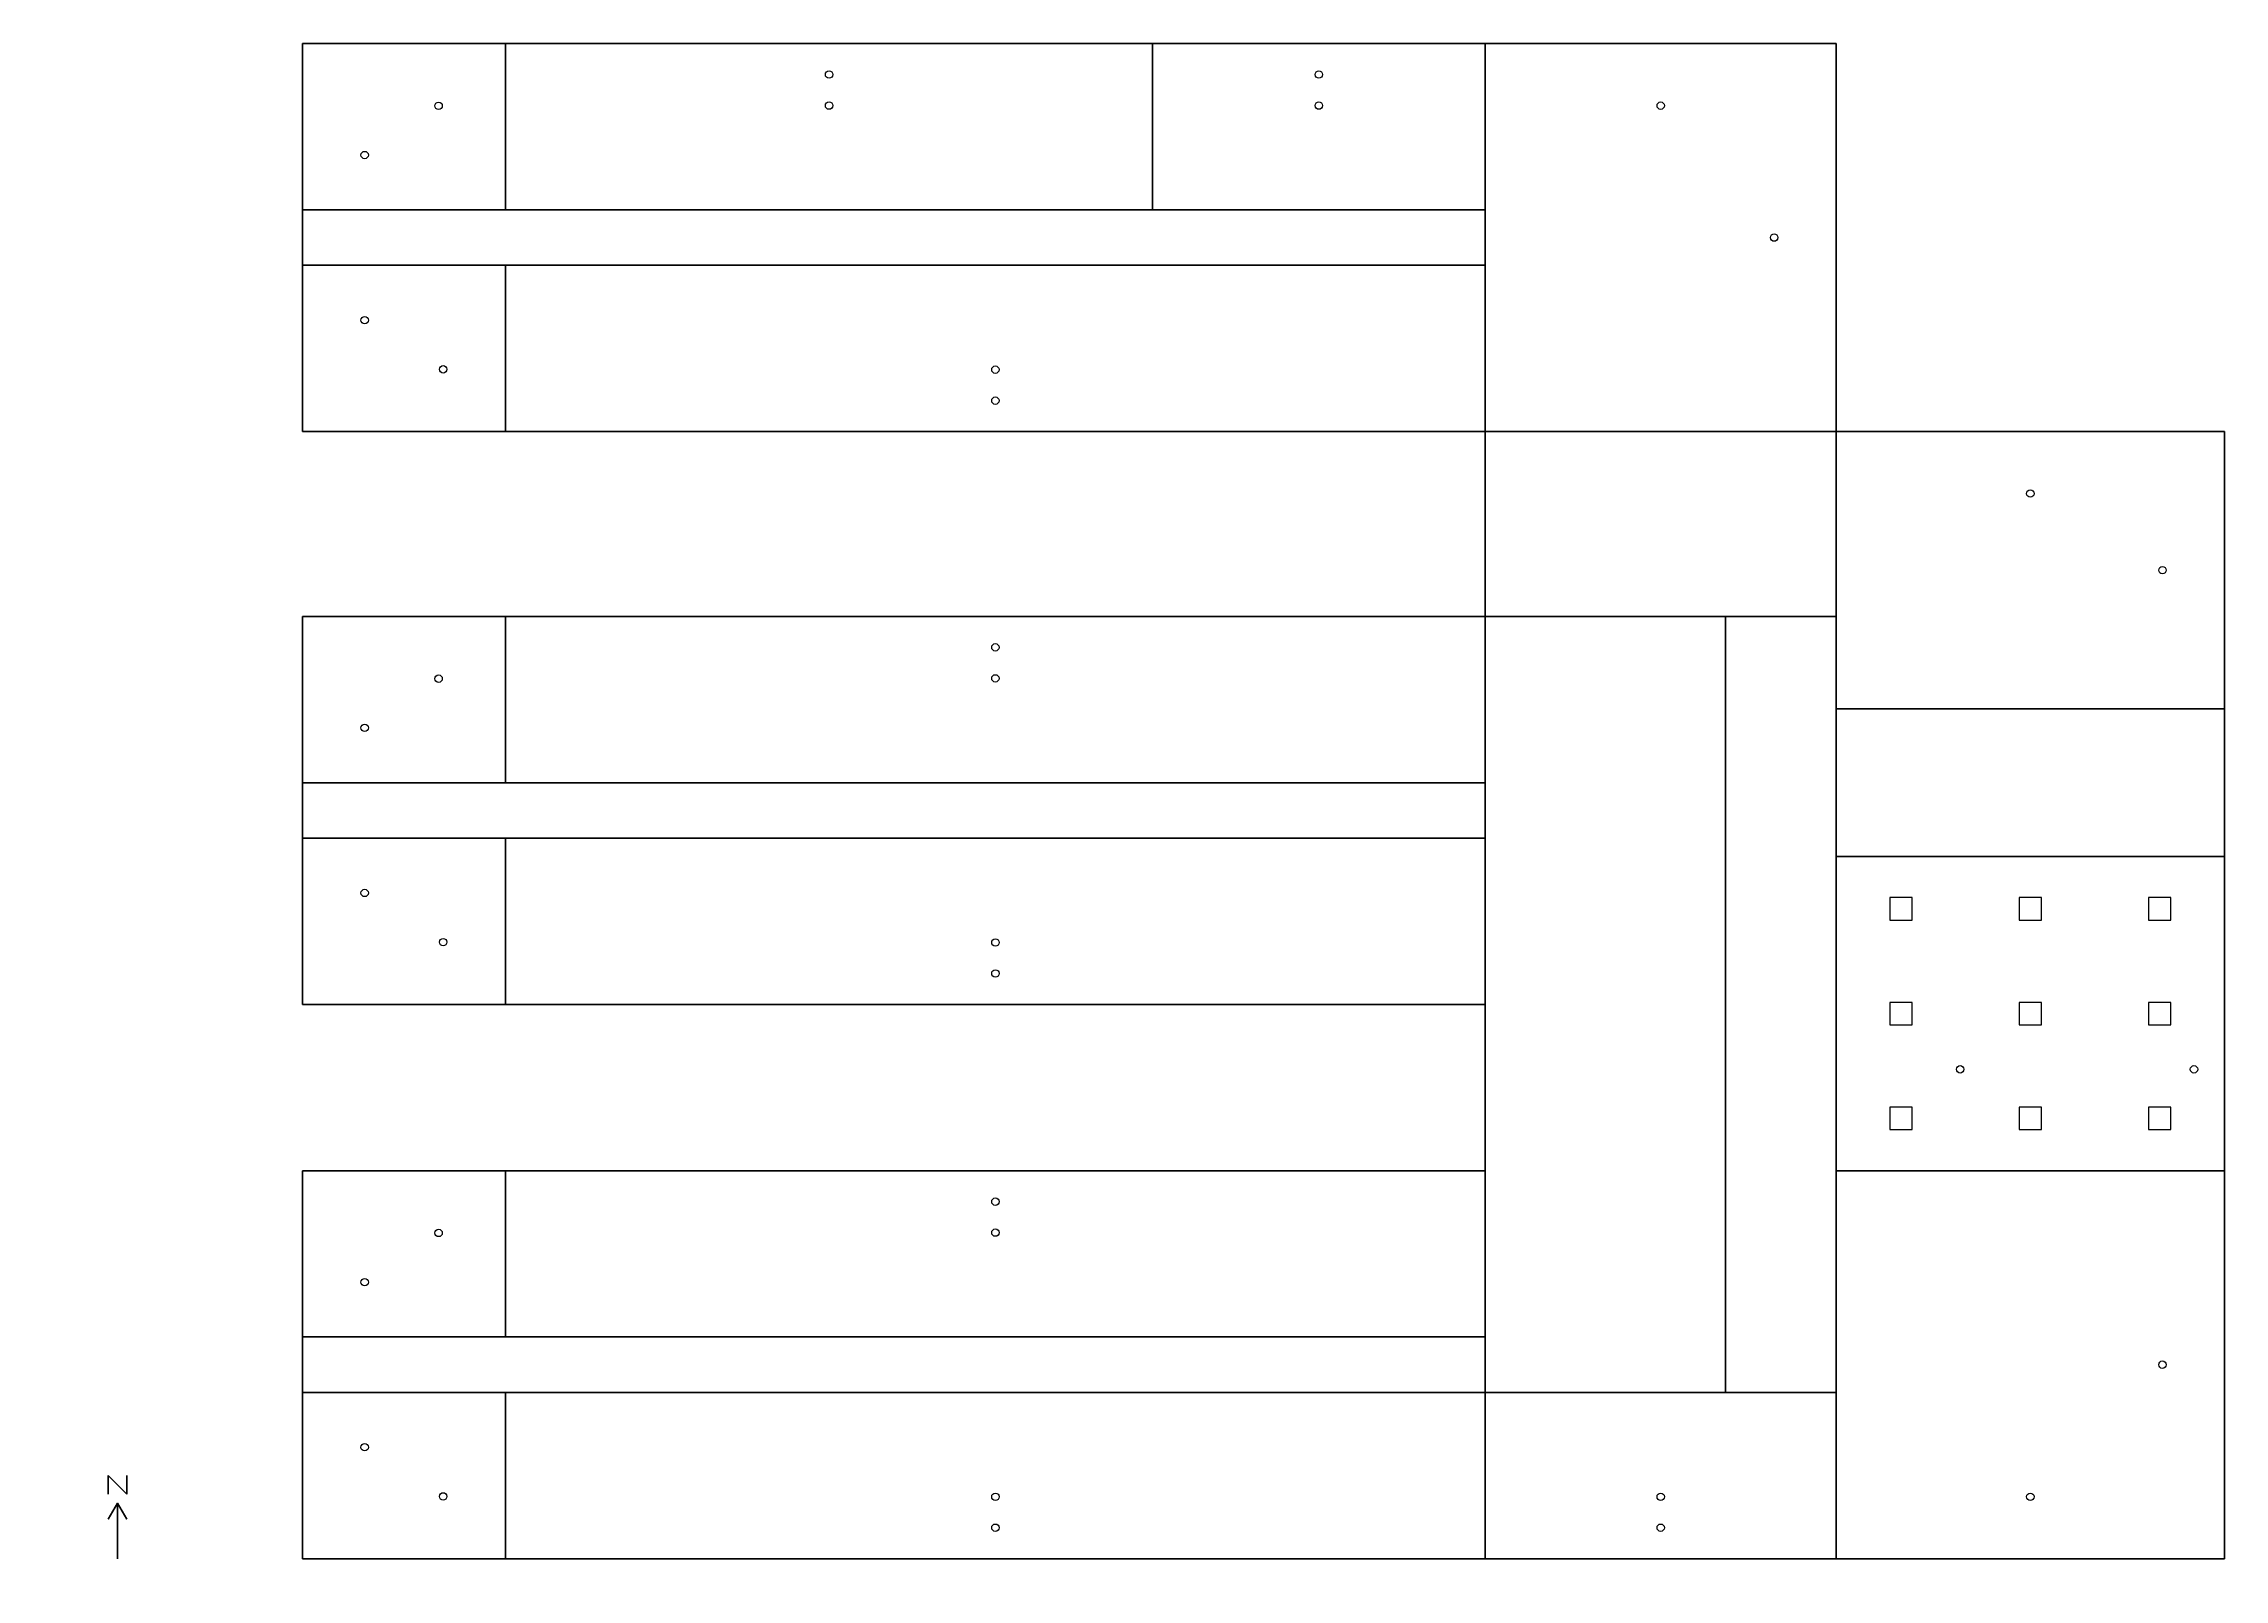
# Model space of a CAD drawing. Header units: metres. Extents: x -78 to 40, y -1 to 82.
import ezdxf

# ---------------------------------------------------------------- set-up
doc = ezdxf.new("R2010")
doc.units = ezdxf.units.M

msp = doc.modelspace()

# ---------------------------------------------------------------- linework, layer by layer
at = {"layer": '1', "color": 3}
for points in [[(-74.5, 4.5, 0.1), (-74.5, 4.5), (-74.5, 3.5), (-74.5, 3.5, 0.1)], [(-74.5, 4.5, 0.1), (-74.5, 4.5), (-73.5, 3.5), (-73.5, 3.5, 0.1)], [(-73.5, 4.5, 0.1), (-73.5, 4.5), (-73.5, 3.5), (-73.5, 3.5, 0.1)], [(-74, 3, 0.1), (-74, 3), (-74.5, 2.13397), (-74.5, 2.13397, 0.1)], [(-74, 3, 0.1), (-74, 3), (-74, 0), (-74, 0, 0.1)], [(-74, 3, 0.1), (-74, 3), (-73.5, 2.13397), (-73.5, 2.13397, 0.1)]]:
    msp.add_3dface(points, dxfattribs=at)
at = {"layer": 'BATH_ZN_1_FLR_1', "color": 43}
for points in [[(19, 61, 4), (19, 61), (0, 61), (0, 61, 4)], [(0, 61, 4), (0, 61), (0, 51), (0, 51, 4)], [(19, 51, 4), (19, 51), (19, 61), (19, 61, 4)], [(0, 51, 4), (0, 51), (13, 51), (13, 51, 4)], [(13, 51, 4), (13, 51), (19, 51), (19, 51, 4)]]:
    msp.add_3dface(points, dxfattribs=at)
at = {"layer": 'BATH_ZN_1_FLR_1', "color": 8}
msp.add_3dface([(0, 61), (19, 61), (19, 51), (0, 51)], dxfattribs=at)
at = {"layer": 'BATH_ZN_1_FLR_1', "color": 15}
msp.add_3dface([(0, 51, 4), (19, 51, 4), (19, 61, 4), (0, 61, 4)], dxfattribs=at)
at = {"layer": 'BATH_ZN_1_FLR_1', "color": 143}
msp.add_3dface([(0, 60.95, 2.51414), (0, 60.95, 1.1), (0, 51.05, 1.1), (0, 51.05, 2.51414)], dxfattribs=at)
at = {"layer": 'CAFETERIA_ZN_1_FLR_1', "color": 10}
msp.add_circle((29.5, 57.6472, 0.762), 0.2, dxfattribs=at)
at = {"layer": 'CAFETERIA_ZN_1_FLR_1', "color": 5}
msp.add_circle((36.6472, 53.5, 0.762), 0.2, dxfattribs=at)
at = {"layer": 'CAFETERIA_ZN_1_FLR_1', "color": 43}
for points in [[(40, 61, 4), (40, 61), (19, 61), (19, 61, 4)], [(19, 61, 4), (19, 61), (19, 51), (19, 51, 4)], [(40, 46, 4), (40, 46), (40, 61), (40, 61, 4)], [(19, 51, 4), (19, 51), (19, 46), (19, 46, 4)], [(19, 46, 4), (19, 46), (40, 46), (40, 46, 4)]]:
    msp.add_3dface(points, dxfattribs=at)
at = {"layer": 'CAFETERIA_ZN_1_FLR_1', "color": 8}
msp.add_3dface([(19, 61), (40, 61), (40, 46), (19, 46)], dxfattribs=at)
at = {"layer": 'CAFETERIA_ZN_1_FLR_1', "color": 15}
msp.add_3dface([(19, 46, 4), (40, 46, 4), (40, 61, 4), (19, 61, 4)], dxfattribs=at)
at = {"layer": 'CAFETERIA_ZN_1_FLR_1', "color": 143}
for points in [[(39.95, 61, 2.50669), (39.95, 61, 1.1), (19.05, 61, 1.1), (19.05, 61, 2.50669)], [(40, 48.4884, 2.50938), (40, 48.4884, 0.9744), (40, 60.95, 0.9744), (40, 60.95, 2.50938)], [(40, 46.05, 2.50938), (40, 46.05, 0.9744), (40, 47.2692, 0.9744), (40, 47.2692, 2.50938)]]:
    msp.add_3dface(points, dxfattribs=at)
at = {"layer": 'CAFETERIA_ZN_1_FLR_1', "color": 45}
msp.add_3dface([(40, 47.45252, 2.1336), (40, 47.45252), (40, 48.36692), (40, 48.36692, 2.1336)], dxfattribs=at)
at = {"layer": 'COMPUTER_CLASS_ZN_1_FLR_1', "color": 10}
msp.add_circle((-9, 80.3236, 0.762), 0.2, dxfattribs=at)
at = {"layer": 'COMPUTER_CLASS_ZN_1_FLR_1', "color": 5}
msp.add_circle((-9, 78.6449, 0.762), 0.2, dxfattribs=at)
at = {"layer": 'COMPUTER_CLASS_ZN_1_FLR_1', "color": 43}
for points in [[(0, 82, 4), (0, 82), (-18, 82), (-18, 82, 4)], [(-18, 82, 4), (-18, 82), (-18, 73), (-18, 73, 4)], [(0, 73, 4), (0, 73), (0, 82), (0, 82, 4)], [(-18, 73, 4), (-18, 73), (0, 73), (0, 73, 4)]]:
    msp.add_3dface(points, dxfattribs=at)
at = {"layer": 'COMPUTER_CLASS_ZN_1_FLR_1', "color": 8}
msp.add_3dface([(-18, 82), (0, 82), (0, 73), (-18, 73)], dxfattribs=at)
at = {"layer": 'COMPUTER_CLASS_ZN_1_FLR_1', "color": 15}
msp.add_3dface([(-18, 73, 4), (0, 73, 4), (0, 82, 4), (-18, 82, 4)], dxfattribs=at)
at = {"layer": 'COMPUTER_CLASS_ZN_1_FLR_1', "color": 143}
for points in [[(-2.4884, 82, 2.5078), (-2.4884, 82, 0.9971), (-17.95, 82, 0.9971), (-17.95, 82, 2.5078)], [(-0.05, 82, 2.5078), (-0.05, 82, 0.9971), (-1.2692, 82, 0.9971), (-1.2692, 82, 2.5078)]]:
    msp.add_3dface(points, dxfattribs=at)
at = {"layer": 'COMPUTER_CLASS_ZN_1_FLR_1', "color": 45}
msp.add_3dface([(-1.50124, 82, 2.1336), (-1.50124, 82), (-2.41564, 82), (-2.41564, 82, 2.1336)], dxfattribs=at)
at = {"layer": 'CORNER_CLASS_1_POD_1_ZN_1_FLR_1', "color": 5}
msp.add_circle((-60.6289, 6.0313, 0.762), 0.2, dxfattribs=at)
at = {"layer": 'CORNER_CLASS_1_POD_1_ZN_1_FLR_1', "color": 10}
msp.add_circle((-56.3802, 3.3711, 0.762), 0.2, dxfattribs=at)
at = {"layer": 'CORNER_CLASS_1_POD_1_ZN_1_FLR_1', "color": 43}
for points in [[(-53, 9, 4), (-53, 9), (-64, 9), (-64, 9, 4)], [(-64, 9, 4), (-64, 9), (-64, 0), (-64, 0, 4)], [(-53, 0, 4), (-53, 0), (-53, 9), (-53, 9, 4)], [(-64, 0, 4), (-64, 0), (-53, 0), (-53, 0, 4)]]:
    msp.add_3dface(points, dxfattribs=at)
at = {"layer": 'CORNER_CLASS_1_POD_1_ZN_1_FLR_1', "color": 8}
msp.add_3dface([(-64, 9), (-53, 9), (-53, 0), (-64, 0)], dxfattribs=at)
at = {"layer": 'CORNER_CLASS_1_POD_1_ZN_1_FLR_1', "color": 15}
msp.add_3dface([(-64, 0, 4), (-53, 0, 4), (-53, 9, 4), (-64, 9, 4)], dxfattribs=at)
at = {"layer": 'CORNER_CLASS_1_POD_1_ZN_1_FLR_1', "color": 143}
for points in [[(-64, 8.95, 2.51572), (-64, 8.95, 1.1), (-64, 0.05, 1.1), (-64, 0.05, 2.51572)], [(-63.95, 0, 2.51284), (-63.95, 0, 0.92207), (-62.7308, 0, 0.92207), (-62.7308, 0, 2.51284)], [(-61.5116, 0, 2.51284), (-61.5116, 0, 0.92207), (-53.05, 0, 0.92207), (-53.05, 0, 2.51284)]]:
    msp.add_3dface(points, dxfattribs=at)
at = {"layer": 'CORNER_CLASS_1_POD_1_ZN_1_FLR_1', "color": 45}
msp.add_3dface([(-62.59076, 0, 2.1336), (-62.59076, 0), (-61.67636, 0), (-61.67636, 0, 2.1336)], dxfattribs=at)
at = {"layer": 'CORNER_CLASS_1_POD_2_ZN_1_FLR_1', "color": 5}
msp.add_circle((-60.6289, 36.0313, 0.762), 0.2, dxfattribs=at)
at = {"layer": 'CORNER_CLASS_1_POD_2_ZN_1_FLR_1', "color": 10}
msp.add_circle((-56.3802, 33.3711, 0.762), 0.2, dxfattribs=at)
at = {"layer": 'CORNER_CLASS_1_POD_2_ZN_1_FLR_1', "color": 43}
for points in [[(-53, 39, 4), (-53, 39), (-64, 39), (-64, 39, 4)], [(-64, 39, 4), (-64, 39), (-64, 30), (-64, 30, 4)], [(-53, 30, 4), (-53, 30), (-53, 39), (-53, 39, 4)], [(-64, 30, 4), (-64, 30), (-53, 30), (-53, 30, 4)]]:
    msp.add_3dface(points, dxfattribs=at)
at = {"layer": 'CORNER_CLASS_1_POD_2_ZN_1_FLR_1', "color": 8}
msp.add_3dface([(-64, 39), (-53, 39), (-53, 30), (-64, 30)], dxfattribs=at)
at = {"layer": 'CORNER_CLASS_1_POD_2_ZN_1_FLR_1', "color": 15}
msp.add_3dface([(-64, 30, 4), (-53, 30, 4), (-53, 39, 4), (-64, 39, 4)], dxfattribs=at)
at = {"layer": 'CORNER_CLASS_1_POD_2_ZN_1_FLR_1', "color": 143}
for points in [[(-64, 38.95, 2.51572), (-64, 38.95, 1.1), (-64, 30.05, 1.1), (-64, 30.05, 2.51572)], [(-63.95, 30, 2.51284), (-63.95, 30, 0.92207), (-62.7308, 30, 0.92207), (-62.7308, 30, 2.51284)], [(-61.5116, 30, 2.51284), (-61.5116, 30, 0.92207), (-53.05, 30, 0.92207), (-53.05, 30, 2.51284)]]:
    msp.add_3dface(points, dxfattribs=at)
at = {"layer": 'CORNER_CLASS_1_POD_2_ZN_1_FLR_1', "color": 45}
msp.add_3dface([(-62.53242, 30, 2.1336), (-62.53242, 30), (-61.61802, 30), (-61.61802, 30, 2.1336)], dxfattribs=at)
at = {"layer": 'CORNER_CLASS_1_POD_3_ZN_1_FLR_1', "color": 5}
msp.add_circle((-60.6289, 67.0313, 0.762), 0.2, dxfattribs=at)
at = {"layer": 'CORNER_CLASS_1_POD_3_ZN_1_FLR_1', "color": 10}
msp.add_circle((-56.3802, 64.3711, 0.762), 0.2, dxfattribs=at)
at = {"layer": 'CORNER_CLASS_1_POD_3_ZN_1_FLR_1', "color": 43}
for points in [[(-53, 70, 4), (-53, 70), (-64, 70), (-64, 70, 4)], [(-64, 70, 4), (-64, 70), (-64, 61), (-64, 61, 4)], [(-53, 61, 4), (-53, 61), (-53, 70), (-53, 70, 4)], [(-64, 61, 4), (-64, 61), (-53, 61), (-53, 61, 4)]]:
    msp.add_3dface(points, dxfattribs=at)
at = {"layer": 'CORNER_CLASS_1_POD_3_ZN_1_FLR_1', "color": 8}
msp.add_3dface([(-64, 70), (-53, 70), (-53, 61), (-64, 61)], dxfattribs=at)
at = {"layer": 'CORNER_CLASS_1_POD_3_ZN_1_FLR_1', "color": 15}
msp.add_3dface([(-64, 61, 4), (-53, 61, 4), (-53, 70, 4), (-64, 70, 4)], dxfattribs=at)
at = {"layer": 'CORNER_CLASS_1_POD_3_ZN_1_FLR_1', "color": 143}
for points in [[(-64, 69.95, 2.51572), (-64, 69.95, 1.1), (-64, 61.05, 1.1), (-64, 61.05, 2.51572)], [(-63.95, 61, 2.51284), (-63.95, 61, 0.92207), (-62.7308, 61, 0.92207), (-62.7308, 61, 2.51284)], [(-61.5116, 61, 2.51284), (-61.5116, 61, 0.92207), (-53.05, 61, 0.92207), (-53.05, 61, 2.51284)]]:
    msp.add_3dface(points, dxfattribs=at)
at = {"layer": 'CORNER_CLASS_1_POD_3_ZN_1_FLR_1', "color": 45}
msp.add_3dface([(-62.61636, 61, 2.1336), (-62.61636, 61), (-61.70196, 61), (-61.70196, 61, 2.1336)], dxfattribs=at)
at = {"layer": 'CORNER_CLASS_2_POD_1_ZN_1_FLR_1', "color": 10}
msp.add_circle((-56.6271, 17.6289, 0.762), 0.2, dxfattribs=at)
at = {"layer": 'CORNER_CLASS_2_POD_1_ZN_1_FLR_1', "color": 5}
msp.add_circle((-60.6289, 14.9688, 0.762), 0.2, dxfattribs=at)
at = {"layer": 'CORNER_CLASS_2_POD_1_ZN_1_FLR_1', "color": 43}
for points in [[(-53, 21, 4), (-53, 21), (-64, 21), (-64, 21, 4)], [(-64, 21, 4), (-64, 21), (-64, 12), (-64, 12, 4)], [(-53, 12, 4), (-53, 12), (-53, 21), (-53, 21, 4)], [(-64, 12, 4), (-64, 12), (-53, 12), (-53, 12, 4)]]:
    msp.add_3dface(points, dxfattribs=at)
at = {"layer": 'CORNER_CLASS_2_POD_1_ZN_1_FLR_1', "color": 8}
msp.add_3dface([(-64, 21), (-53, 21), (-53, 12), (-64, 12)], dxfattribs=at)
at = {"layer": 'CORNER_CLASS_2_POD_1_ZN_1_FLR_1', "color": 15}
msp.add_3dface([(-64, 12, 4), (-53, 12, 4), (-53, 21, 4), (-64, 21, 4)], dxfattribs=at)
at = {"layer": 'CORNER_CLASS_2_POD_1_ZN_1_FLR_1', "color": 143}
for points in [[(-64, 20.95, 2.51572), (-64, 20.95, 1.1), (-64, 12.05, 1.1), (-64, 12.05, 2.51572)], [(-55.4884, 21, 2.51284), (-55.4884, 21, 0.92207), (-63.95, 21, 0.92207), (-63.95, 21, 2.51284)], [(-53.05, 21, 2.51284), (-53.05, 21, 0.92207), (-54.2692, 21, 0.92207), (-54.2692, 21, 2.51284)]]:
    msp.add_3dface(points, dxfattribs=at)
at = {"layer": 'CORNER_CLASS_2_POD_1_ZN_1_FLR_1', "color": 45}
msp.add_3dface([(-54.43013, 21, 2.1336), (-54.43013, 21), (-55.34453, 21), (-55.34453, 21, 2.1336)], dxfattribs=at)
at = {"layer": 'CORNER_CLASS_2_POD_2_ZN_1_FLR_1', "color": 10}
msp.add_circle((-56.6271, 47.6289, 0.762), 0.2, dxfattribs=at)
at = {"layer": 'CORNER_CLASS_2_POD_2_ZN_1_FLR_1', "color": 5}
msp.add_circle((-60.6289, 44.9688, 0.762), 0.2, dxfattribs=at)
at = {"layer": 'CORNER_CLASS_2_POD_2_ZN_1_FLR_1', "color": 43}
for points in [[(-53, 51, 4), (-53, 51), (-64, 51), (-64, 51, 4)], [(-64, 51, 4), (-64, 51), (-64, 42), (-64, 42, 4)], [(-53, 42, 4), (-53, 42), (-53, 51), (-53, 51, 4)], [(-64, 42, 4), (-64, 42), (-53, 42), (-53, 42, 4)]]:
    msp.add_3dface(points, dxfattribs=at)
at = {"layer": 'CORNER_CLASS_2_POD_2_ZN_1_FLR_1', "color": 8}
msp.add_3dface([(-64, 51), (-53, 51), (-53, 42), (-64, 42)], dxfattribs=at)
at = {"layer": 'CORNER_CLASS_2_POD_2_ZN_1_FLR_1', "color": 15}
msp.add_3dface([(-64, 42, 4), (-53, 42, 4), (-53, 51, 4), (-64, 51, 4)], dxfattribs=at)
at = {"layer": 'CORNER_CLASS_2_POD_2_ZN_1_FLR_1', "color": 143}
for points in [[(-64, 50.95, 2.51572), (-64, 50.95, 1.1), (-64, 42.05, 1.1), (-64, 42.05, 2.51572)], [(-55.4884, 51, 2.51284), (-55.4884, 51, 0.92207), (-63.95, 51, 0.92207), (-63.95, 51, 2.51284)], [(-53.05, 51, 2.51284), (-53.05, 51, 0.92207), (-54.2692, 51, 0.92207), (-54.2692, 51, 2.51284)]]:
    msp.add_3dface(points, dxfattribs=at)
at = {"layer": 'CORNER_CLASS_2_POD_2_ZN_1_FLR_1', "color": 45}
msp.add_3dface([(-54.44891, 51, 2.1336), (-54.44891, 51), (-55.36331, 51), (-55.36331, 51, 2.1336)], dxfattribs=at)
at = {"layer": 'CORNER_CLASS_2_POD_3_ZN_1_FLR_1', "color": 10}
msp.add_circle((-56.6271, 78.6289, 0.762), 0.2, dxfattribs=at)
at = {"layer": 'CORNER_CLASS_2_POD_3_ZN_1_FLR_1', "color": 5}
msp.add_circle((-60.6289, 75.9688, 0.762), 0.2, dxfattribs=at)
at = {"layer": 'CORNER_CLASS_2_POD_3_ZN_1_FLR_1', "color": 43}
for points in [[(-53, 82, 4), (-53, 82), (-64, 82), (-64, 82, 4)], [(-64, 82, 4), (-64, 82), (-64, 73), (-64, 73, 4)], [(-53, 73, 4), (-53, 73), (-53, 82), (-53, 82, 4)], [(-64, 73, 4), (-64, 73), (-53, 73), (-53, 73, 4)]]:
    msp.add_3dface(points, dxfattribs=at)
at = {"layer": 'CORNER_CLASS_2_POD_3_ZN_1_FLR_1', "color": 8}
msp.add_3dface([(-64, 82), (-53, 82), (-53, 73), (-64, 73)], dxfattribs=at)
at = {"layer": 'CORNER_CLASS_2_POD_3_ZN_1_FLR_1', "color": 15}
msp.add_3dface([(-64, 73, 4), (-53, 73, 4), (-53, 82, 4), (-64, 82, 4)], dxfattribs=at)
at = {"layer": 'CORNER_CLASS_2_POD_3_ZN_1_FLR_1', "color": 143}
for points in [[(-64, 81.95, 2.51572), (-64, 81.95, 1.1), (-64, 73.05, 1.1), (-64, 73.05, 2.51572)], [(-55.52206, 82, 2.51284), (-55.52206, 82, 0.92207), (-63.95, 82, 0.92207), (-63.95, 82, 2.51284)], [(-53.05, 82, 2.51284), (-53.05, 82, 0.92207), (-54.2692, 82, 0.92207), (-54.2692, 82, 2.51284)]]:
    msp.add_3dface(points, dxfattribs=at)
at = {"layer": 'CORNER_CLASS_2_POD_3_ZN_1_FLR_1', "color": 45}
msp.add_3dface([(-54.44107, 82, 2.1336), (-54.44107, 82), (-55.35547, 82), (-55.35547, 82, 2.1336)], dxfattribs=at)
at = {"layer": 'CORRIDOR_POD_1_ZN_1_FLR_1', "color": 43}
for points in [[(-53, 12, 4), (-53, 12), (-64, 12), (-64, 12, 4)], [(-64, 12, 4), (-64, 12), (-64, 9), (-64, 9, 4)], [(0, 12, 4), (0, 12), (-53, 12), (-53, 12, 4)], [(0, 9, 4), (0, 9), (0, 12), (0, 12, 4)], [(-64, 9, 4), (-64, 9), (-53, 9), (-53, 9, 4)], [(-53, 9, 4), (-53, 9), (0, 9), (0, 9, 4)]]:
    msp.add_3dface(points, dxfattribs=at)
at = {"layer": 'CORRIDOR_POD_1_ZN_1_FLR_1', "color": 8}
msp.add_3dface([(-64, 12), (0, 12), (0, 9), (-64, 9)], dxfattribs=at)
at = {"layer": 'CORRIDOR_POD_1_ZN_1_FLR_1', "color": 15}
msp.add_3dface([(-64, 9, 4), (0, 9, 4), (0, 12, 4), (-64, 12, 4)], dxfattribs=at)
at = {"layer": 'CORRIDOR_POD_1_ZN_1_FLR_1', "color": 143}
msp.add_3dface([(-64, 11.95, 2.54826), (-64, 11.95, 1.1), (-64, 9.05, 1.1), (-64, 9.05, 2.54826)], dxfattribs=at)
at = {"layer": 'CORRIDOR_POD_2_ZN_1_FLR_1', "color": 43}
for points in [[(-53, 42, 4), (-53, 42), (-64, 42), (-64, 42, 4)], [(-64, 42, 4), (-64, 42), (-64, 39), (-64, 39, 4)], [(0, 42, 4), (0, 42), (-53, 42), (-53, 42, 4)], [(0, 39, 4), (0, 39), (0, 42), (0, 42, 4)], [(-64, 39, 4), (-64, 39), (-53, 39), (-53, 39, 4)], [(-53, 39, 4), (-53, 39), (0, 39), (0, 39, 4)]]:
    msp.add_3dface(points, dxfattribs=at)
at = {"layer": 'CORRIDOR_POD_2_ZN_1_FLR_1', "color": 8}
msp.add_3dface([(-64, 42), (0, 42), (0, 39), (-64, 39)], dxfattribs=at)
at = {"layer": 'CORRIDOR_POD_2_ZN_1_FLR_1', "color": 15}
msp.add_3dface([(-64, 39, 4), (0, 39, 4), (0, 42, 4), (-64, 42, 4)], dxfattribs=at)
at = {"layer": 'CORRIDOR_POD_2_ZN_1_FLR_1', "color": 143}
msp.add_3dface([(-64, 41.95, 2.54826), (-64, 41.95, 1.1), (-64, 39.05, 1.1), (-64, 39.05, 2.54826)], dxfattribs=at)
at = {"layer": 'CORRIDOR_POD_3_ZN_1_FLR_1', "color": 43}
for points in [[(-53, 73, 4), (-53, 73), (-64, 73), (-64, 73, 4)], [(-64, 73, 4), (-64, 73), (-64, 70), (-64, 70, 4)], [(-18, 73, 4), (-18, 73), (-53, 73), (-53, 73, 4)], [(0, 73, 4), (0, 73), (-18, 73), (-18, 73, 4)], [(0, 70, 4), (0, 70), (0, 73), (0, 73, 4)], [(-64, 70, 4), (-64, 70), (-53, 70), (-53, 70, 4)], [(-53, 70, 4), (-53, 70), (0, 70), (0, 70, 4)]]:
    msp.add_3dface(points, dxfattribs=at)
at = {"layer": 'CORRIDOR_POD_3_ZN_1_FLR_1', "color": 8}
msp.add_3dface([(-64, 73), (0, 73), (0, 70), (-64, 70)], dxfattribs=at)
at = {"layer": 'CORRIDOR_POD_3_ZN_1_FLR_1', "color": 15}
msp.add_3dface([(-64, 70, 4), (0, 70, 4), (0, 73, 4), (-64, 73, 4)], dxfattribs=at)
at = {"layer": 'CORRIDOR_POD_3_ZN_1_FLR_1', "color": 143}
msp.add_3dface([(-64, 72.95, 2.54826), (-64, 72.95, 1.1), (-64, 70.05, 1.1), (-64, 70.05, 2.54826)], dxfattribs=at)
at = {"layer": 'GYM_ZN_1_FLR_1', "color": 5}
msp.add_circle((25.7056, 26.4864, 0.762), 0.2, dxfattribs=at)
at = {"layer": 'GYM_ZN_1_FLR_1', "color": 10}
msp.add_circle((38.3548, 26.4864, 0.762), 0.2, dxfattribs=at)
at = {"layer": 'GYM_ZN_1_FLR_1', "color": 43}
for points in [[(40, 38, 4), (40, 38), (19, 38), (19, 38, 4)], [(19, 38, 4), (19, 38), (19, 21), (19, 21, 4)], [(40, 21, 4), (40, 21), (40, 38), (40, 38, 4)], [(19, 21, 4), (19, 21), (40, 21), (40, 21, 4)]]:
    msp.add_3dface(points, dxfattribs=at)
at = {"layer": 'GYM_ZN_1_FLR_1', "color": 8}
msp.add_3dface([(19, 38), (40, 38), (40, 21), (19, 21)], dxfattribs=at)
at = {"layer": 'GYM_ZN_1_FLR_1', "color": 15}
msp.add_3dface([(19, 21, 4), (40, 21, 4), (40, 38, 4), (19, 38, 4)], dxfattribs=at)
at = {"layer": 'GYM_ZN_1_FLR_1', "color": 143}
for points in [[(40, 23.4884, 2.50829), (40, 23.4884, 0.9905), (40, 37.94554, 0.9905), (40, 37.95, 2.50829)], [(21.8904, 34.5571, 4), (23.1096, 34.5571, 4), (23.1096, 35.7763, 4), (21.8904, 35.7763, 4)], [(28.8904, 34.5571, 4), (30.1096, 34.5571, 4), (30.1096, 35.7763, 4), (28.8904, 35.7763, 4)], [(35.8904, 34.5571, 4), (37.1096, 34.5571, 4), (37.1096, 35.7763, 4), (35.8904, 35.7763, 4)], [(21.8904, 28.8904, 4), (23.1096, 28.8904, 4), (23.1096, 30.1096, 4), (21.8904, 30.1096, 4)], [(28.8904, 28.8904, 4), (30.1096, 28.8904, 4), (30.1096, 30.1096, 4), (28.8904, 30.1096, 4)], [(35.8904, 28.8904, 4), (37.1096, 28.8904, 4), (37.1096, 30.1096, 4), (35.8904, 30.1096, 4)], [(21.8904, 23.2237, 4), (23.1096, 23.2237, 4), (23.1096, 24.4429, 4), (21.8904, 24.4429, 4)], [(28.8904, 23.2237, 4), (30.1096, 23.2237, 4), (30.1096, 24.4429, 4), (28.8904, 24.4429, 4)], [(35.8904, 23.2237, 4), (37.1096, 23.2237, 4), (37.1096, 24.4429, 4), (35.8904, 24.4429, 4)], [(40, 21.05, 2.50829), (40, 21.04554, 0.9905), (40, 22.2692, 0.9905), (40, 22.2692, 2.50829)]]:
    msp.add_3dface(points, dxfattribs=at)
at = {"layer": 'GYM_ZN_1_FLR_1', "color": 45}
msp.add_3dface([(40, 22.38291, 2.1336), (40, 22.38291), (40, 23.29731), (40, 23.29731, 2.1336)], dxfattribs=at)
at = {"layer": 'KITCHEN_ZN_1_FLR_1', "color": 43}
for points in [[(40, 46, 4), (40, 46), (19, 46), (19, 46, 4)], [(19, 46, 4), (19, 46), (19, 38), (19, 38, 4)], [(40, 38, 4), (40, 38), (40, 46), (40, 46, 4)], [(19, 38, 4), (19, 38), (40, 38), (40, 38, 4)]]:
    msp.add_3dface(points, dxfattribs=at)
at = {"layer": 'KITCHEN_ZN_1_FLR_1', "color": 8}
msp.add_3dface([(19, 46), (40, 46), (40, 38), (19, 38)], dxfattribs=at)
at = {"layer": 'KITCHEN_ZN_1_FLR_1', "color": 15}
msp.add_3dface([(19, 38, 4), (40, 38, 4), (40, 46, 4), (19, 46, 4)], dxfattribs=at)
at = {"layer": 'KITCHEN_ZN_1_FLR_1', "color": 143}
msp.add_3dface([(40, 38.05, 2.51771), (40, 38.05, 1.1), (40, 45.95, 1.1), (40, 45.95, 2.51771)], dxfattribs=at)
at = {"layer": 'LIBRARY_MEDIA_CENTER_ZN_1_FLR_1', "color": 5}
msp.add_circle((9.5, 78.6411, 0.762), 0.2, dxfattribs=at)
at = {"layer": 'LIBRARY_MEDIA_CENTER_ZN_1_FLR_1', "color": 10}
msp.add_circle((15.6411, 71.5, 0.762), 0.2, dxfattribs=at)
at = {"layer": 'LIBRARY_MEDIA_CENTER_ZN_1_FLR_1', "color": 43}
for points in [[(19, 82, 4), (19, 82), (0, 82), (0, 82, 4)], [(0, 82, 4), (0, 82), (0, 73), (0, 73, 4)], [(19, 61, 4), (19, 61), (19, 82), (19, 82, 4)], [(0, 73, 4), (0, 73), (0, 70), (0, 70, 4)], [(0, 70, 4), (0, 70), (0, 61), (0, 61, 4)], [(0, 61, 4), (0, 61), (19, 61), (19, 61, 4)]]:
    msp.add_3dface(points, dxfattribs=at)
at = {"layer": 'LIBRARY_MEDIA_CENTER_ZN_1_FLR_1', "color": 8}
msp.add_3dface([(0, 82), (19, 82), (19, 61), (0, 61)], dxfattribs=at)
at = {"layer": 'LIBRARY_MEDIA_CENTER_ZN_1_FLR_1', "color": 15}
msp.add_3dface([(0, 61, 4), (19, 61, 4), (19, 82, 4), (0, 82, 4)], dxfattribs=at)
at = {"layer": 'LIBRARY_MEDIA_CENTER_ZN_1_FLR_1', "color": 143}
for points in [[(18.95, 82, 2.50742), (18.95, 82, 1.1), (0.05, 82, 1.1), (0.05, 82, 2.50742)], [(19, 63.4884, 2.50669), (19, 63.4884, 1.01308), (19, 81.95, 1.01308), (19, 81.95, 2.50669)], [(19, 61.05, 2.50669), (19, 61.05, 1.01308), (19, 62.2692, 1.01308), (19, 62.2692, 2.50669)]]:
    msp.add_3dface(points, dxfattribs=at)
at = {"layer": 'LIBRARY_MEDIA_CENTER_ZN_1_FLR_1', "color": 45}
msp.add_3dface([(19, 62.39513, 2.1336), (19, 62.39513), (19, 63.30953), (19, 63.30953, 2.1336)], dxfattribs=at)
at = {"layer": 'LOBBY_ZN_1_FLR_1', "color": 5}
msp.add_circle((9.5, 3.3528, 0.762), 0.2, dxfattribs=at)
at = {"layer": 'LOBBY_ZN_1_FLR_1', "color": 10}
msp.add_circle((9.5, 1.6764, 0.762), 0.2, dxfattribs=at)
at = {"layer": 'LOBBY_ZN_1_FLR_1', "color": 43}
for points in [[(13, 9, 4), (13, 9), (0, 9), (0, 9, 4)], [(0, 9, 4), (0, 9), (0, 0), (0, 0, 4)], [(19, 9, 4), (19, 9), (13, 9), (13, 9, 4)], [(19, 0, 4), (19, 0), (19, 9), (19, 9, 4)], [(0, 0, 4), (0, 0), (19, 0), (19, 0, 4)]]:
    msp.add_3dface(points, dxfattribs=at)
at = {"layer": 'LOBBY_ZN_1_FLR_1', "color": 8}
msp.add_3dface([(0, 9), (19, 9), (19, 0), (0, 0)], dxfattribs=at)
at = {"layer": 'LOBBY_ZN_1_FLR_1', "color": 15}
msp.add_3dface([(0, 0, 4), (19, 0, 4), (19, 9, 4), (0, 9, 4)], dxfattribs=at)
at = {"layer": 'LOBBY_ZN_1_FLR_1', "color": 143}
for points in [[(0.05, 0, 2.50742), (0.05, 0, 1.00294), (1.2692, 0, 1.00294), (1.2692, 0, 2.50742)], [(2.4884, 0, 2.50742), (2.4884, 0, 1.00294), (18.95, 0, 1.00294), (18.95, 0, 2.50742)]]:
    msp.add_3dface(points, dxfattribs=at)
at = {"layer": 'LOBBY_ZN_1_FLR_1', "color": 45}
msp.add_3dface([(1.49731, 0, 2.1336), (1.49731, 0), (2.41171, 0), (2.41171, 0, 2.1336)], dxfattribs=at)
at = {"layer": 'MAIN_CORRIDOR_ZN_1_FLR_1', "color": 43}
for points in [[(13, 51, 4), (13, 51), (0, 51), (0, 51, 4)], [(0, 51, 4), (0, 51), (0, 42), (0, 42, 4)], [(13, 9, 4), (13, 9), (13, 51), (13, 51, 4)], [(0, 42, 4), (0, 42), (0, 39), (0, 39, 4)], [(0, 39, 4), (0, 39), (0, 30), (0, 30, 4)], [(0, 30, 4), (0, 30), (0, 21), (0, 21, 4)], [(0, 21, 4), (0, 21), (0, 12), (0, 12, 4)], [(0, 12, 4), (0, 12), (0, 9), (0, 9, 4)], [(0, 9, 4), (0, 9), (13, 9), (13, 9, 4)]]:
    msp.add_3dface(points, dxfattribs=at)
at = {"layer": 'MAIN_CORRIDOR_ZN_1_FLR_1', "color": 8}
msp.add_3dface([(0, 51), (13, 51), (13, 9), (0, 9)], dxfattribs=at)
at = {"layer": 'MAIN_CORRIDOR_ZN_1_FLR_1', "color": 15}
msp.add_3dface([(0, 9, 4), (13, 9, 4), (13, 51, 4), (0, 51, 4)], dxfattribs=at)
at = {"layer": 'MAIN_CORRIDOR_ZN_1_FLR_1', "color": 143}
for points in [[(0, 29.95, 2.51572), (0, 29.95, 0.87528), (0, 28.7308, 0.87528), (0, 28.7308, 2.51572)], [(0, 27.5116, 2.51572), (0, 27.5116, 0.87528), (0, 21.05, 0.87528), (0, 21.05, 2.51572)]]:
    msp.add_3dface(points, dxfattribs=at)
at = {"layer": 'MAIN_CORRIDOR_ZN_1_FLR_1', "color": 45}
msp.add_3dface([(0, 28.58255, 2.1336), (0, 28.58255), (0, 27.66815), (0, 27.66815, 2.1336)], dxfattribs=at)
at = {"layer": 'MECH_ZN_1_FLR_1', "color": 43}
for points in [[(19, 51, 4), (19, 51), (13, 51), (13, 51, 4)], [(13, 51, 4), (13, 51), (13, 9), (13, 9, 4)], [(19, 46, 4), (19, 46), (19, 51), (19, 51, 4)], [(19, 38, 4), (19, 38), (19, 46), (19, 46, 4)], [(19, 21, 4), (19, 21), (19, 38), (19, 38, 4)], [(19, 9, 4), (19, 9), (19, 21), (19, 21, 4)], [(13, 9, 4), (13, 9), (19, 9), (19, 9, 4)]]:
    msp.add_3dface(points, dxfattribs=at)
at = {"layer": 'MECH_ZN_1_FLR_1', "color": 8}
msp.add_3dface([(13, 51), (19, 51), (19, 9), (13, 9)], dxfattribs=at)
at = {"layer": 'MECH_ZN_1_FLR_1', "color": 15}
msp.add_3dface([(13, 9, 4), (19, 9, 4), (19, 51, 4), (13, 51, 4)], dxfattribs=at)
at = {"layer": 'MULT_CLASS_1_POD_1_ZN_1_FLR_1', "color": 5}
msp.add_circle((-26.5, 3.3528, 0.762), 0.2, dxfattribs=at)
at = {"layer": 'MULT_CLASS_1_POD_1_ZN_1_FLR_1', "color": 10}
msp.add_circle((-26.5, 1.6764, 0.762), 0.2, dxfattribs=at)
at = {"layer": 'MULT_CLASS_1_POD_1_ZN_1_FLR_1', "color": 43}
for points in [[(0, 9, 4), (0, 9), (-53, 9), (-53, 9, 4)], [(-53, 9, 4), (-53, 9), (-53, 0), (-53, 0, 4)], [(0, 0, 4), (0, 0), (0, 9), (0, 9, 4)], [(-53, 0, 4), (-53, 0), (0, 0), (0, 0, 4)]]:
    msp.add_3dface(points, dxfattribs=at)
at = {"layer": 'MULT_CLASS_1_POD_1_ZN_1_FLR_1', "color": 8}
msp.add_3dface([(-53, 9), (0, 9), (0, 0), (-53, 0)], dxfattribs=at)
at = {"layer": 'MULT_CLASS_1_POD_1_ZN_1_FLR_1', "color": 15}
msp.add_3dface([(-53, 0, 4), (0, 0, 4), (0, 9, 4), (-53, 9, 4)], dxfattribs=at)
at = {"layer": 'MULT_CLASS_1_POD_1_ZN_1_FLR_1', "color": 143}
for points in [[(-52.95, 0, 2.50266), (-52.95, 0, 1.03222), (-36.12936, 0, 1.03222), (-36.12936, 0, 2.50266)], [(-34.91016, 0, 2.50266), (-34.91016, 0, 1.03222), (-18.08952, 0, 1.03222), (-18.08952, 0, 2.50266)], [(-16.87032, 0, 2.50266), (-16.87032, 0, 1.03222), (-0.05, 0, 1.03222), (-0.05, 0, 2.50266)]]:
    msp.add_3dface(points, dxfattribs=at)
at = {"layer": 'MULT_CLASS_1_POD_1_ZN_1_FLR_1', "color": 45}
for points in [[(-35.9376, 0, 2.1336), (-35.9376, 0), (-35.0232, 0), (-35.0232, 0, 2.1336)], [(-17.88099, 0, 2.1336), (-17.88099, 0), (-16.96659, 0), (-16.96659, 0, 2.1336)]]:
    msp.add_3dface(points, dxfattribs=at)
at = {"layer": 'MULT_CLASS_1_POD_2_ZN_1_FLR_1', "color": 5}
msp.add_circle((-26.5, 33.3528, 0.762), 0.2, dxfattribs=at)
at = {"layer": 'MULT_CLASS_1_POD_2_ZN_1_FLR_1', "color": 10}
msp.add_circle((-26.5, 31.6764, 0.7597), 0.2, dxfattribs=at)
at = {"layer": 'MULT_CLASS_1_POD_2_ZN_1_FLR_1', "color": 43}
for points in [[(0, 39, 4), (0, 39), (-53, 39), (-53, 39, 4)], [(-53, 39, 4), (-53, 39), (-53, 30), (-53, 30, 4)], [(0, 30, 4), (0, 30), (0, 39), (0, 39, 4)], [(-53, 30, 4), (-53, 30), (0, 30), (0, 30, 4)]]:
    msp.add_3dface(points, dxfattribs=at)
at = {"layer": 'MULT_CLASS_1_POD_2_ZN_1_FLR_1', "color": 8}
msp.add_3dface([(-53, 39), (0, 39), (0, 30), (-53, 30)], dxfattribs=at)
at = {"layer": 'MULT_CLASS_1_POD_2_ZN_1_FLR_1', "color": 15}
msp.add_3dface([(-53, 30, 4), (0, 30, 4), (0, 39, 4), (-53, 39, 4)], dxfattribs=at)
at = {"layer": 'MULT_CLASS_1_POD_2_ZN_1_FLR_1', "color": 143}
for points in [[(-52.95, 30, 2.50266), (-52.95, 30, 1.03222), (-36.12936, 30, 1.03222), (-36.12936, 30, 2.50266)], [(-34.91016, 30, 2.50266), (-34.91016, 30, 1.03222), (-18.08952, 30, 1.03222), (-18.08952, 30, 2.50266)], [(-16.87032, 30, 2.50266), (-16.87032, 30, 1.03222), (-0.05, 30, 1.03222), (-0.05, 30, 2.50266)]]:
    msp.add_3dface(points, dxfattribs=at)
at = {"layer": 'MULT_CLASS_1_POD_2_ZN_1_FLR_1', "color": 45}
for points in [[(-35.94437, 30, 2.1336), (-35.94437, 30), (-35.02997, 30), (-35.02997, 30, 2.1336)], [(-17.89472, 30, 2.1336), (-17.89472, 30), (-16.98032, 30), (-16.98032, 30, 2.1336)]]:
    msp.add_3dface(points, dxfattribs=at)
at = {"layer": 'MULT_CLASS_1_POD_3_ZN_1_FLR_1', "color": 5}
msp.add_circle((-26.5007, 64.3528, 0.762), 0.2, dxfattribs=at)
at = {"layer": 'MULT_CLASS_1_POD_3_ZN_1_FLR_1', "color": 10}
msp.add_circle((-26.5007, 62.6764, 0.762), 0.2, dxfattribs=at)
at = {"layer": 'MULT_CLASS_1_POD_3_ZN_1_FLR_1', "color": 43}
for points in [[(0, 70, 4), (0, 70), (-53, 70), (-53, 70, 4)], [(-53, 70, 4), (-53, 70), (-53, 61), (-53, 61, 4)], [(0, 61, 4), (0, 61), (0, 70), (0, 70, 4)], [(-53, 61, 4), (-53, 61), (0, 61), (0, 61, 4)]]:
    msp.add_3dface(points, dxfattribs=at)
at = {"layer": 'MULT_CLASS_1_POD_3_ZN_1_FLR_1', "color": 8}
msp.add_3dface([(-53, 70), (0, 70), (0, 61), (-53, 61)], dxfattribs=at)
at = {"layer": 'MULT_CLASS_1_POD_3_ZN_1_FLR_1', "color": 15}
msp.add_3dface([(-53, 61, 4), (0, 61, 4), (0, 70, 4), (-53, 70, 4)], dxfattribs=at)
at = {"layer": 'MULT_CLASS_1_POD_3_ZN_1_FLR_1', "color": 143}
for points in [[(-52.95, 61, 2.50266), (-52.95221, 61, 1.03222), (-36.12936, 61, 1.03222), (-36.12936, 61, 2.50266)], [(-34.91016, 61, 2.50266), (-34.91016, 61, 1.03222), (-18.08952, 61, 1.03222), (-18.08952, 61, 2.50266)], [(-16.87032, 61, 2.50266), (-16.87032, 61, 1.03222), (-0.05221, 61, 1.03222), (-0.05, 61, 2.50266)]]:
    msp.add_3dface(points, dxfattribs=at)
at = {"layer": 'MULT_CLASS_1_POD_3_ZN_1_FLR_1', "color": 45}
for points in [[(-35.96409, 61, 2.1336), (-35.96409, 61), (-35.04969, 61), (-35.04969, 61, 2.1336)], [(-17.92476, 61, 2.1336), (-17.92476, 61), (-17.01036, 61), (-17.01036, 61, 2.1336)]]:
    msp.add_3dface(points, dxfattribs=at)
at = {"layer": 'MULT_CLASS_2_POD_1_ZN_1_FLR_1', "color": 10}
msp.add_circle((-26.5, 19.3236, 0.762), 0.2, dxfattribs=at)
at = {"layer": 'MULT_CLASS_2_POD_1_ZN_1_FLR_1', "color": 5}
msp.add_circle((-26.5, 17.6472, 0.762), 0.2, dxfattribs=at)
at = {"layer": 'MULT_CLASS_2_POD_1_ZN_1_FLR_1', "color": 43}
for points in [[(0, 21, 4), (0, 21), (-53, 21), (-53, 21, 4)], [(-53, 21, 4), (-53, 21), (-53, 12), (-53, 12, 4)], [(0, 12, 4), (0, 12), (0, 21), (0, 21, 4)], [(-53, 12, 4), (-53, 12), (0, 12), (0, 12, 4)]]:
    msp.add_3dface(points, dxfattribs=at)
at = {"layer": 'MULT_CLASS_2_POD_1_ZN_1_FLR_1', "color": 8}
msp.add_3dface([(-53, 21), (0, 21), (0, 12), (-53, 12)], dxfattribs=at)
at = {"layer": 'MULT_CLASS_2_POD_1_ZN_1_FLR_1', "color": 15}
msp.add_3dface([(-53, 12, 4), (0, 12, 4), (0, 21, 4), (-53, 21, 4)], dxfattribs=at)
at = {"layer": 'MULT_CLASS_2_POD_1_ZN_1_FLR_1', "color": 143}
for points in [[(-36.12968, 21, 2.50266), (-36.12968, 21, 1.03222), (-52.95, 21, 1.03222), (-52.95, 21, 2.50266)], [(-18.08984, 21, 2.50266), (-18.08984, 21, 1.03222), (-34.91048, 21, 1.03222), (-34.91048, 21, 2.50266)], [(-0.05, 21, 2.50266), (-0.05, 21, 1.03222), (-16.87064, 21, 1.03222), (-16.87064, 21, 2.50266)]]:
    msp.add_3dface(points, dxfattribs=at)
at = {"layer": 'MULT_CLASS_2_POD_1_ZN_1_FLR_1', "color": 45}
for points in [[(-35.09408, 21, 2.1336), (-35.09408, 21), (-36.00848, 21), (-36.00848, 21, 2.1336)], [(-16.9768, 21, 2.1336), (-16.9768, 21), (-17.8912, 21), (-17.8912, 21, 2.1336)]]:
    msp.add_3dface(points, dxfattribs=at)
at = {"layer": 'MULT_CLASS_2_POD_2_ZN_1_FLR_1', "color": 10}
msp.add_circle((-26.5007, 49.3236, 0.762), 0.2, dxfattribs=at)
at = {"layer": 'MULT_CLASS_2_POD_2_ZN_1_FLR_1', "color": 5}
msp.add_circle((-26.5007, 47.6449, 0.762), 0.2, dxfattribs=at)
at = {"layer": 'MULT_CLASS_2_POD_2_ZN_1_FLR_1', "color": 43}
for points in [[(0, 51, 4), (0, 51), (-53, 51), (-53, 51, 4)], [(-53, 51, 4), (-53, 51), (-53, 42), (-53, 42, 4)], [(0, 42, 4), (0, 42), (0, 51), (0, 51, 4)], [(-53, 42, 4), (-53, 42), (0, 42), (0, 42, 4)]]:
    msp.add_3dface(points, dxfattribs=at)
at = {"layer": 'MULT_CLASS_2_POD_2_ZN_1_FLR_1', "color": 8}
msp.add_3dface([(-53, 51), (0, 51), (0, 42), (-53, 42)], dxfattribs=at)
at = {"layer": 'MULT_CLASS_2_POD_2_ZN_1_FLR_1', "color": 15}
msp.add_3dface([(-53, 42, 4), (0, 42, 4), (0, 51, 4), (-53, 51, 4)], dxfattribs=at)
at = {"layer": 'MULT_CLASS_2_POD_2_ZN_1_FLR_1', "color": 143}
for points in [[(-36.12968, 51, 2.50266), (-36.12968, 51, 1.03222), (-52.95, 51, 1.03222), (-52.95, 51, 2.50266)], [(-18.08984, 51, 2.50266), (-18.08984, 51, 1.03222), (-34.91048, 51, 1.03222), (-34.91048, 51, 2.50266)], [(-0.05, 51, 2.50266), (-0.05, 51, 1.03222), (-16.87064, 51, 1.03222), (-16.87064, 51, 2.50266)]]:
    msp.add_3dface(points, dxfattribs=at)
at = {"layer": 'MULT_CLASS_2_POD_2_ZN_1_FLR_1', "color": 45}
for points in [[(-35.10999, 51, 2.1336), (-35.10999, 51), (-36.02439, 51), (-36.02439, 51, 2.1336)], [(-17.04615, 51, 2.1336), (-17.04615, 51), (-17.96055, 51), (-17.96055, 51, 2.1336)]]:
    msp.add_3dface(points, dxfattribs=at)
at = {"layer": 'MULT_CLASS_2_POD_3_ZN_1_FLR_1', "color": 10}
msp.add_circle((-35.5, 80.3236, 0.762), 0.2, dxfattribs=at)
at = {"layer": 'MULT_CLASS_2_POD_3_ZN_1_FLR_1', "color": 5}
msp.add_circle((-35.5, 78.6449, 0.762), 0.2, dxfattribs=at)
at = {"layer": 'MULT_CLASS_2_POD_3_ZN_1_FLR_1', "color": 43}
for points in [[(-18, 82, 4), (-18, 82), (-53, 82), (-53, 82, 4)], [(-53, 82, 4), (-53, 82), (-53, 73), (-53, 73, 4)], [(-18, 73, 4), (-18, 73), (-18, 82), (-18, 82, 4)], [(-53, 73, 4), (-53, 73), (-18, 73), (-18, 73, 4)]]:
    msp.add_3dface(points, dxfattribs=at)
at = {"layer": 'MULT_CLASS_2_POD_3_ZN_1_FLR_1', "color": 8}
msp.add_3dface([(-53, 82), (-18, 82), (-18, 73), (-53, 73)], dxfattribs=at)
at = {"layer": 'MULT_CLASS_2_POD_3_ZN_1_FLR_1', "color": 15}
msp.add_3dface([(-53, 73, 4), (-18, 73, 4), (-18, 82, 4), (-53, 82, 4)], dxfattribs=at)
at = {"layer": 'MULT_CLASS_2_POD_3_ZN_1_FLR_1', "color": 143}
for points in [[(-42.12971, 82, 2.50402), (-42.12971, 82, 0.99453), (-52.95, 82, 0.99453), (-52.95, 82, 2.50402)], [(-30.08985, 82, 2.50402), (-30.08985, 82, 0.99453), (-40.91051, 82, 0.99453), (-40.91051, 82, 2.50402)], [(-18.05, 82, 2.50402), (-18.05, 82, 0.99453), (-28.87065, 82, 0.99453), (-28.87065, 82, 2.50402)]]:
    msp.add_3dface(points, dxfattribs=at)
at = {"layer": 'MULT_CLASS_2_POD_3_ZN_1_FLR_1', "color": 45}
for points in [[(-41.09433, 82, 2.1336), (-41.09433, 82), (-42.00873, 82), (-42.00873, 82, 2.1336)], [(-29.00297, 82, 2.1336), (-29.00297, 82), (-29.91737, 82), (-29.91737, 82, 2.1336)]]:
    msp.add_3dface(points, dxfattribs=at)
at = {"layer": 'OFFICES_ZN_1_FLR_1', "color": 5}
msp.add_circle((36.6472, 10.5, 0.762), 0.2, dxfattribs=at)
at = {"layer": 'OFFICES_ZN_1_FLR_1', "color": 10}
msp.add_circle((29.5, 3.3528, 0.762), 0.2, dxfattribs=at)
at = {"layer": 'OFFICES_ZN_1_FLR_1', "color": 43}
for points in [[(40, 21, 4), (40, 21), (19, 21), (19, 21, 4)], [(19, 21, 4), (19, 21), (19, 9), (19, 9, 4)], [(40, 0, 4), (40, 0), (40, 21), (40, 21, 4)], [(19, 9, 4), (19, 9), (19, 0), (19, 0, 4)], [(19, 0, 4), (19, 0), (40, 0), (40, 0, 4)]]:
    msp.add_3dface(points, dxfattribs=at)
at = {"layer": 'OFFICES_ZN_1_FLR_1', "color": 8}
msp.add_3dface([(19, 21), (40, 21), (40, 0), (19, 0)], dxfattribs=at)
at = {"layer": 'OFFICES_ZN_1_FLR_1', "color": 15}
msp.add_3dface([(19, 0, 4), (40, 0, 4), (40, 21, 4), (19, 21, 4)], dxfattribs=at)
at = {"layer": 'OFFICES_ZN_1_FLR_1', "color": 143}
for points in [[(40, 0.05, 2.50669), (40, 0.05, 1.1), (40, 20.95, 1.1), (40, 20.95, 2.50669)], [(19.05, 0, 2.50669), (19.05, 0, 1.01286), (20.2692, 0, 1.01286), (20.2692, 0, 2.50669)], [(21.4884, 0, 2.50669), (21.4884, 0, 1.01286), (39.95, 0, 1.01286), (39.95, 0, 2.50669)]]:
    msp.add_3dface(points, dxfattribs=at)
at = {"layer": 'OFFICES_ZN_1_FLR_1', "color": 45}
msp.add_3dface([(20.38745, 0, 2.1336), (20.38745, 0), (21.30185, 0), (21.30185, 0, 2.1336)], dxfattribs=at)

doc.saveas('drawing.dxf')
